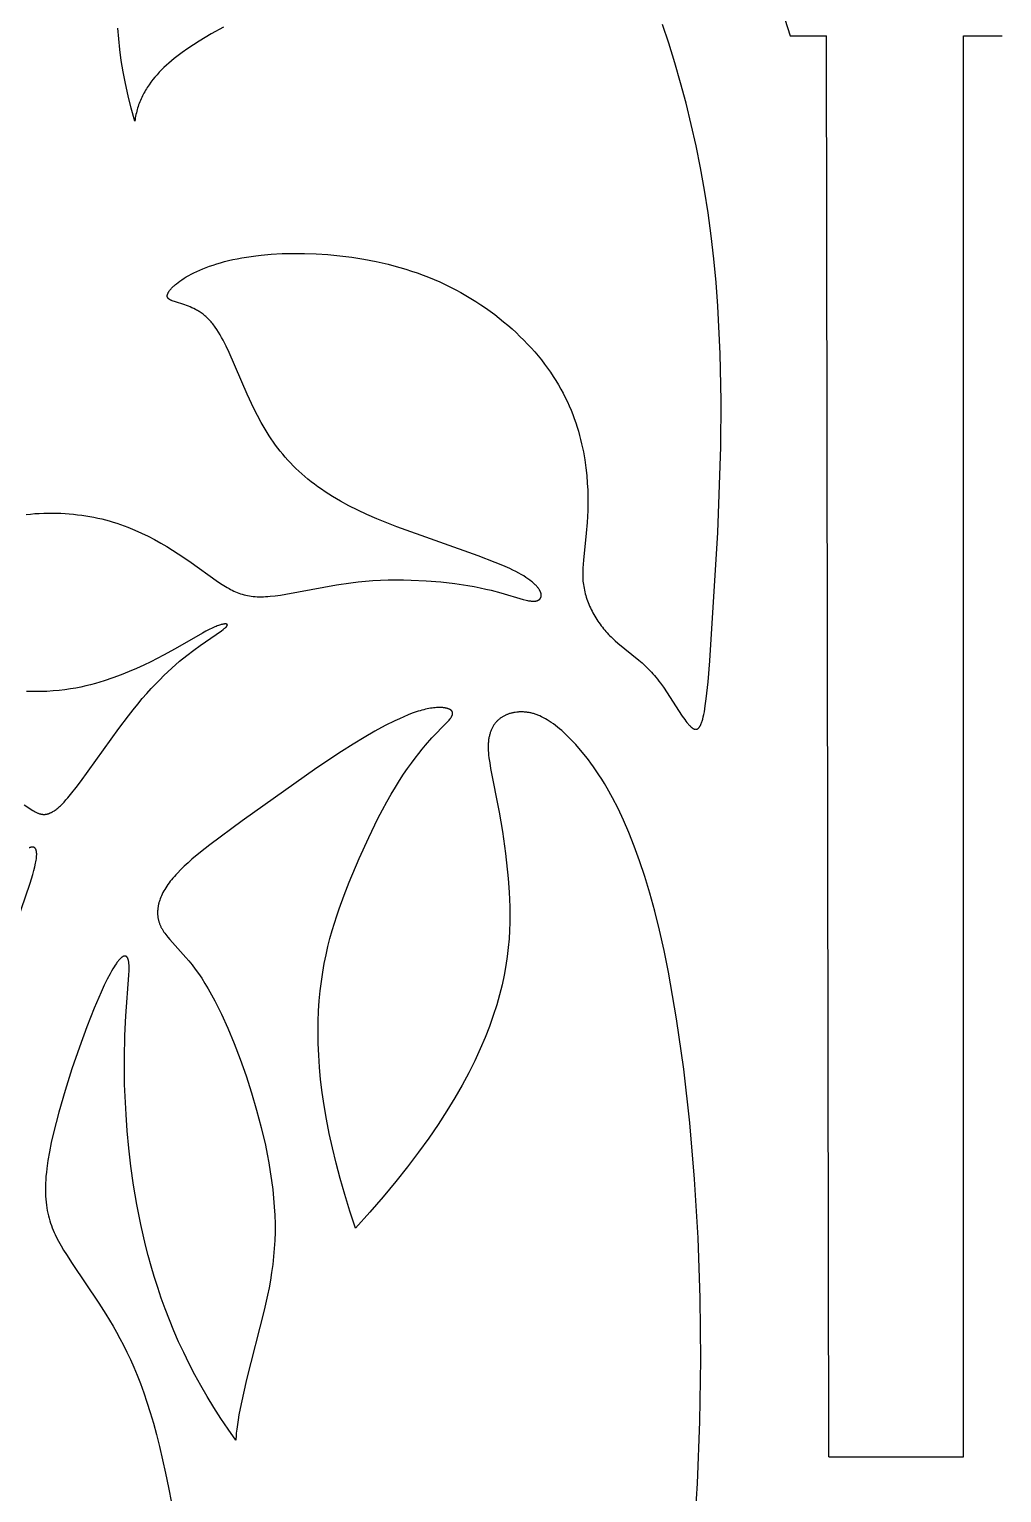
# Model space of a CAD drawing. Extents: x 187 to 350, y 154 to 228.
# Drawn here: x 292.26 to 312.34, y 182.49 to 212.73 of the extents above; entities that cross this region are included whole.
import ezdxf

# ---------------------------------------------------------------- set-up
doc = ezdxf.new("R2010")
doc.units = 0
doc.layers.get('0').update_dxf_attribs({"linetype": 'CONTINUOUS'})

msp = doc.modelspace()

# ---------------------------------------------------------------- linework, layer by layer
at = {"linetype": 'CONTINUOUS'}
for p, q in [((308.774, 183.228), (308.726, 212.596)), ((311.554, 183.228), (311.554, 212.596)), ((308.774, 183.228), (311.554, 183.228))]:
    msp.add_line(p, q, dxfattribs=at)
at = {"color": 7, "linetype": 'CONTINUOUS'}
for points in [[(307.809, 213.112), (307.974, 212.596)], [(292.192, 202.705), (292.283, 202.714), (292.374, 202.722), (292.465, 202.727), (292.555, 202.731), (292.644, 202.733), (292.734, 202.734), (292.822, 202.732), (292.91, 202.729), (292.998, 202.725), (293.084, 202.719), (293.171, 202.711), (293.256, 202.701), (293.341, 202.69), (293.425, 202.678), (293.508, 202.664), (293.59, 202.648), (293.672, 202.631), (293.753, 202.613), (293.833, 202.593), (293.911, 202.571), (293.989, 202.548), (294.066, 202.524), (294.142, 202.499), (294.217, 202.472), (294.291, 202.444), (294.436, 202.384), (294.577, 202.321), (294.714, 202.255), (294.846, 202.186), (294.975, 202.114), (295.099, 202.042), (295.219, 201.968), (295.334, 201.894), (295.551, 201.748), (296.169, 201.309), (296.242, 201.26), (296.313, 201.216), (296.348, 201.196), (296.383, 201.176), (296.417, 201.157), (296.451, 201.14), (296.485, 201.123), (296.52, 201.108), (296.554, 201.094), (296.588, 201.08), (296.623, 201.068), (296.658, 201.057), (296.694, 201.046), (296.73, 201.037), (296.767, 201.029), (296.805, 201.022), (296.843, 201.017), (296.882, 201.012), (296.922, 201.008), (296.963, 201.006), (297.005, 201.004), (297.049, 201.004), (297.093, 201.005), (297.139, 201.007), (297.186, 201.01), (297.235, 201.014), (297.337, 201.025), (297.444, 201.04), (297.555, 201.058), (298.602, 201.251), (298.897, 201.294), (299.048, 201.312), (299.202, 201.327), (299.357, 201.339), (299.514, 201.348), (299.672, 201.353), (299.83, 201.355), (299.989, 201.354), (300.146, 201.35), (300.457, 201.334), (300.759, 201.31), (301.048, 201.276), (301.319, 201.236), (301.447, 201.213), (301.569, 201.189), (301.685, 201.164), (301.795, 201.138), (301.996, 201.085), (302.46, 200.949), (302.519, 200.935), (302.546, 200.929), (302.572, 200.923), (302.598, 200.919), (302.609, 200.917), (302.621, 200.916), (302.633, 200.915), (302.644, 200.914), (302.655, 200.913), (302.665, 200.913), (302.675, 200.913), (302.685, 200.913), (302.695, 200.913), (302.7, 200.914), (302.705, 200.914), (302.709, 200.915), (302.714, 200.915), (302.718, 200.916), (302.723, 200.917), (302.727, 200.917), (302.731, 200.918), (302.735, 200.919), (302.739, 200.921), (302.743, 200.922), (302.747, 200.923), (302.751, 200.924), (302.755, 200.926), (302.759, 200.927), (302.763, 200.929), (302.766, 200.931), (302.77, 200.932), (302.773, 200.934), (302.776, 200.936), (302.78, 200.938), (302.783, 200.94), (302.786, 200.942), (302.789, 200.945), (302.792, 200.947), (302.795, 200.949), (302.798, 200.952), (302.8, 200.954), (302.803, 200.957), (302.805, 200.96), (302.808, 200.962), (302.81, 200.965), (302.812, 200.968), (302.814, 200.971), (302.815, 200.973), (302.816, 200.974), (302.817, 200.976), (302.818, 200.977), (302.819, 200.979), (302.82, 200.981), (302.82, 200.982), (302.821, 200.984), (302.822, 200.986), (302.823, 200.987), (302.823, 200.989), (302.824, 200.991), (302.825, 200.992), (302.825, 200.994), (302.827, 200.998), (302.828, 201.001), (302.829, 201.005), (302.829, 201.009), (302.83, 201.013), (302.831, 201.017), (302.831, 201.021), (302.832, 201.025), (302.832, 201.029), (302.832, 201.033), (302.832, 201.037), (302.832, 201.042), (302.831, 201.046), (302.831, 201.05), (302.83, 201.055), (302.83, 201.059), (302.829, 201.064), (302.828, 201.069), (302.827, 201.073), (302.825, 201.078), (302.824, 201.083), (302.822, 201.088), (302.821, 201.093), (302.819, 201.098), (302.817, 201.103), (302.815, 201.108), (302.812, 201.113), (302.81, 201.119), (302.807, 201.124), (302.804, 201.129), (302.801, 201.135), (302.798, 201.14), (302.795, 201.146), (302.788, 201.157), (302.78, 201.168), (302.772, 201.18), (302.763, 201.192), (302.753, 201.204), (302.743, 201.216), (302.732, 201.228), (302.72, 201.241), (302.707, 201.254), (302.694, 201.267), (302.679, 201.28), (302.664, 201.293), (302.649, 201.306), (302.632, 201.32), (302.596, 201.348), (302.557, 201.376), (302.515, 201.404), (302.469, 201.434), (302.419, 201.463), (302.366, 201.494), (302.308, 201.524), (302.247, 201.555), (302.182, 201.586), (302.039, 201.65), (301.882, 201.715), (301.529, 201.849), (299.852, 202.449), (299.433, 202.618), (299.233, 202.705), (299.041, 202.794), (298.858, 202.886), (298.685, 202.98), (298.602, 203.028), (298.521, 203.077), (298.442, 203.126), (298.366, 203.176), (298.292, 203.226), (298.219, 203.277), (298.149, 203.329), (298.08, 203.382), (298.014, 203.435), (297.949, 203.489), (297.886, 203.544), (297.825, 203.6), (297.766, 203.656), (297.708, 203.713), (297.652, 203.771), (297.597, 203.83), (297.544, 203.89), (297.493, 203.951), (297.443, 204.012), (297.394, 204.074), (297.346, 204.137), (297.3, 204.202), (297.255, 204.267), (297.212, 204.333), (297.169, 204.4), (297.127, 204.468), (297.047, 204.607), (296.971, 204.749), (296.898, 204.895), (296.761, 205.192), (296.386, 206.055), (296.324, 206.184), (296.261, 206.306), (296.229, 206.365), (296.197, 206.421), (296.165, 206.475), (296.132, 206.526), (296.098, 206.576), (296.081, 206.599), (296.064, 206.622), (296.047, 206.645), (296.029, 206.666), (296.012, 206.687), (295.994, 206.707), (295.976, 206.727), (295.958, 206.745), (295.939, 206.763), (295.921, 206.781), (295.902, 206.798), (295.883, 206.814), (295.865, 206.829), (295.846, 206.844), (295.827, 206.858), (295.808, 206.871), (295.788, 206.884), (295.769, 206.897), (295.75, 206.909), (295.731, 206.92), (295.712, 206.931), (295.693, 206.942), (295.655, 206.961), (295.617, 206.979), (295.58, 206.996), (295.544, 207.011), (295.508, 207.024), (295.472, 207.037), (295.258, 207.104), (295.233, 207.112), (295.21, 207.12), (295.2, 207.125), (295.19, 207.129), (295.18, 207.134), (295.171, 207.138), (295.166, 207.141), (295.162, 207.143), (295.158, 207.145), (295.154, 207.148), (295.151, 207.15), (295.147, 207.153), (295.143, 207.155), (295.14, 207.158), (295.137, 207.161), (295.135, 207.162), (295.134, 207.163), (295.132, 207.165), (295.131, 207.166), (295.13, 207.168), (295.128, 207.169), (295.127, 207.171), (295.126, 207.172), (295.125, 207.173), (295.123, 207.175), (295.122, 207.176), (295.121, 207.178), (295.12, 207.18), (295.119, 207.181), (295.118, 207.183), (295.117, 207.184), (295.116, 207.186), (295.115, 207.187), (295.115, 207.189), (295.114, 207.191), (295.113, 207.192), (295.112, 207.194), (295.112, 207.196), (295.111, 207.198), (295.111, 207.199), (295.11, 207.201), (295.11, 207.203), (295.109, 207.205), (295.109, 207.207), (295.109, 207.208), (295.108, 207.21), (295.108, 207.212), (295.108, 207.214), (295.108, 207.216), (295.108, 207.218), (295.108, 207.22), (295.108, 207.222), (295.108, 207.224), (295.108, 207.226), (295.108, 207.228), (295.108, 207.23), (295.108, 207.232), (295.109, 207.235), (295.109, 207.237), (295.109, 207.239), (295.11, 207.241), (295.11, 207.243), (295.111, 207.246), (295.112, 207.25), (295.114, 207.255), (295.115, 207.26), (295.117, 207.264), (295.119, 207.269), (295.121, 207.274), (295.123, 207.279), (295.126, 207.285), (295.129, 207.29), (295.131, 207.295), (295.135, 207.3), (295.138, 207.306), (295.141, 207.311), (295.145, 207.317), (295.149, 207.323), (295.157, 207.334), (295.166, 207.346), (295.176, 207.358), (295.186, 207.37), (295.197, 207.382), (295.209, 207.395), (295.222, 207.408), (295.235, 207.421), (295.25, 207.434), (295.264, 207.447), (295.28, 207.46), (295.297, 207.474), (295.332, 207.501), (295.37, 207.529), (295.411, 207.557), (295.454, 207.586), (295.501, 207.614), (295.551, 207.643), (295.604, 207.671), (295.659, 207.699), (295.718, 207.727), (295.779, 207.755), (295.844, 207.782), (295.911, 207.809), (295.981, 207.835), (296.054, 207.86), (296.13, 207.884), (296.208, 207.908), (296.29, 207.931), (296.374, 207.952), (296.462, 207.973), (296.552, 207.992), (296.645, 208.009), (296.741, 208.026), (296.839, 208.04), (296.94, 208.054), (297.044, 208.065), (297.257, 208.084), (297.479, 208.096), (297.708, 208.102), (297.943, 208.1), (298.183, 208.092), (298.427, 208.076), (298.673, 208.052), (298.922, 208.02), (299.171, 207.981), (299.42, 207.933), (299.543, 207.906), (299.667, 207.876), (299.79, 207.845), (299.912, 207.811), (300.033, 207.775), (300.153, 207.737), (300.272, 207.696), (300.39, 207.654), (300.506, 207.608), (300.621, 207.561), (300.734, 207.511), (300.846, 207.459), (300.956, 207.405), (301.065, 207.349), (301.172, 207.291), (301.277, 207.231), (301.381, 207.169), (301.483, 207.106), (301.582, 207.041), (301.681, 206.974), (301.777, 206.905), (301.871, 206.835), (301.963, 206.763), (302.053, 206.69), (302.142, 206.616), (302.228, 206.541), (302.312, 206.464), (302.393, 206.386), (302.473, 206.307), (302.55, 206.227), (302.625, 206.146), (302.697, 206.064), (302.768, 205.982), (302.835, 205.898), (302.901, 205.814), (302.963, 205.729), (303.024, 205.644), (303.081, 205.558), (303.136, 205.472), (303.189, 205.385), (303.238, 205.298), (303.285, 205.211), (303.329, 205.124), (303.371, 205.036), (303.411, 204.948), (303.448, 204.861), (303.483, 204.773), (303.515, 204.686), (303.545, 204.599), (303.574, 204.512), (303.6, 204.425), (303.624, 204.339), (303.646, 204.253), (303.666, 204.167), (303.685, 204.083), (303.702, 203.998), (303.731, 203.832), (303.754, 203.669), (303.771, 203.51), (303.783, 203.355), (303.791, 203.205), (303.795, 203.06), (303.795, 202.921), (303.793, 202.788), (303.788, 202.661), (303.781, 202.541), (303.763, 202.319), (303.702, 201.76), (303.695, 201.678), (303.69, 201.598), (303.688, 201.52), (303.688, 201.482), (303.688, 201.444), (303.689, 201.406), (303.691, 201.368), (303.694, 201.33), (303.698, 201.293), (303.703, 201.255), (303.709, 201.218), (303.716, 201.18), (303.723, 201.143), (303.732, 201.105), (303.741, 201.068), (303.752, 201.031), (303.763, 200.994), (303.775, 200.957), (303.788, 200.92), (303.802, 200.884), (303.816, 200.848), (303.832, 200.812), (303.848, 200.776), (303.865, 200.741), (303.882, 200.705), (303.9, 200.671), (303.919, 200.636), (303.939, 200.602), (303.959, 200.568), (303.98, 200.535), (304.002, 200.502), (304.024, 200.469), (304.047, 200.437), (304.07, 200.406), (304.094, 200.375), (304.118, 200.344), (304.143, 200.314), (304.169, 200.285), (304.194, 200.256), (304.221, 200.227), (304.248, 200.2), (304.275, 200.173), (304.303, 200.146), (304.359, 200.094), (304.417, 200.044), (304.851, 199.693), (304.915, 199.637), (304.979, 199.578), (305.043, 199.515), (305.106, 199.448), (305.138, 199.413), (305.17, 199.377), (305.201, 199.34), (305.232, 199.301), (305.263, 199.261), (305.294, 199.219), (305.355, 199.134), (305.746, 198.533), (305.795, 198.464), (305.819, 198.432), (305.842, 198.403), (305.865, 198.375), (305.876, 198.363), (305.887, 198.351), (305.898, 198.34), (305.908, 198.329), (305.919, 198.319), (305.929, 198.31), (305.934, 198.306), (305.94, 198.302), (305.945, 198.298), (305.95, 198.294), (305.955, 198.29), (305.96, 198.287), (305.965, 198.284), (305.969, 198.281), (305.974, 198.279), (305.979, 198.276), (305.984, 198.274), (305.986, 198.273), (305.988, 198.272), (305.991, 198.271), (305.993, 198.27), (305.996, 198.27), (305.998, 198.269), (306, 198.268), (306.002, 198.267), (306.005, 198.267), (306.007, 198.266), (306.009, 198.266), (306.011, 198.266), (306.014, 198.265), (306.016, 198.265), (306.018, 198.265), (306.02, 198.265), (306.023, 198.264), (306.025, 198.264), (306.027, 198.264), (306.029, 198.265), (306.031, 198.265), (306.033, 198.265), (306.035, 198.265), (306.038, 198.266), (306.04, 198.266), (306.042, 198.266), (306.044, 198.267), (306.046, 198.268), (306.048, 198.268), (306.05, 198.269), (306.052, 198.27), (306.054, 198.271), (306.056, 198.272), (306.058, 198.273), (306.06, 198.274), (306.062, 198.275), (306.064, 198.276), (306.066, 198.277), (306.068, 198.278), (306.07, 198.28), (306.072, 198.281), (306.074, 198.283), (306.076, 198.284), (306.078, 198.286), (306.08, 198.288), (306.081, 198.289), (306.083, 198.291), (306.085, 198.293), (306.087, 198.295), (306.089, 198.297), (306.091, 198.299), (306.093, 198.301), (306.096, 198.306), (306.1, 198.311), (306.103, 198.316), (306.107, 198.321), (306.11, 198.327), (306.114, 198.333), (306.117, 198.339), (306.121, 198.345), (306.124, 198.352), (306.127, 198.359), (306.131, 198.366), (306.137, 198.382), (306.143, 198.398), (306.15, 198.416), (306.156, 198.435), (306.162, 198.455), (306.167, 198.476), (306.179, 198.522), (306.19, 198.572), (306.201, 198.627), (306.221, 198.752), (306.24, 198.897), (306.277, 199.247), (306.313, 199.683), (306.477, 202.33), (306.539, 204.103), (306.546, 205.054), (306.529, 206.028), (306.482, 207.01), (306.446, 207.499), (306.4, 207.986), (306.345, 208.466), (306.279, 208.941), (306.204, 209.41), (306.121, 209.871), (306.029, 210.324), (305.93, 210.768), (305.823, 211.203), (305.71, 211.628), (305.59, 212.042), (305.465, 212.445), (305.335, 212.835)], [(296.266, 212.776), (296.014, 212.637), (295.891, 212.565), (295.769, 212.491), (295.648, 212.415), (295.53, 212.336), (295.414, 212.254), (295.302, 212.169), (295.247, 212.126), (295.193, 212.081), (295.14, 212.036), (295.089, 211.99), (295.039, 211.942), (294.99, 211.894), (294.943, 211.845), (294.897, 211.795), (294.853, 211.744), (294.81, 211.692), (294.77, 211.638), (294.731, 211.584), (294.694, 211.528), (294.676, 211.5), (294.659, 211.472), (294.642, 211.443), (294.626, 211.414), (294.61, 211.384), (294.595, 211.355), (294.581, 211.325), (294.567, 211.294), (294.554, 211.264), (294.541, 211.233), (294.529, 211.202), (294.517, 211.17), (294.506, 211.138), (294.496, 211.106), (294.486, 211.073), (294.477, 211.04), (294.469, 211.007), (294.461, 210.974), (294.454, 210.94), (294.448, 210.905), (294.442, 210.871), (294.437, 210.836), (294.364, 211.101), (294.3, 211.359), (294.244, 211.61), (294.197, 211.853), (294.158, 212.088), (294.127, 212.317), (294.104, 212.539), (294.088, 212.754)], [(307.974, 212.596), (308.726, 212.596)], [(311.554, 212.596), (312.354, 212.596)], [(292.149, 196.702), (292.333, 196.584), (292.357, 196.57), (292.382, 196.556), (292.394, 196.55), (292.407, 196.544), (292.419, 196.539), (292.432, 196.533), (292.444, 196.529), (292.456, 196.524), (292.469, 196.52), (292.475, 196.518), (292.482, 196.517), (292.488, 196.515), (292.494, 196.514), (292.5, 196.512), (292.507, 196.511), (292.513, 196.51), (292.52, 196.509), (292.526, 196.508), (292.533, 196.508), (292.539, 196.507), (292.546, 196.507), (292.552, 196.506), (292.559, 196.506), (292.565, 196.506), (292.572, 196.506), (292.579, 196.507), (292.585, 196.507), (292.592, 196.508), (292.599, 196.509), (292.606, 196.51), (292.613, 196.511), (292.62, 196.512), (292.627, 196.514), (292.634, 196.515), (292.641, 196.517), (292.648, 196.519), (292.655, 196.521), (292.662, 196.524), (292.67, 196.526), (292.677, 196.529), (292.684, 196.532), (292.692, 196.535), (292.699, 196.538), (292.707, 196.542), (292.714, 196.546), (292.722, 196.55), (292.73, 196.554), (292.745, 196.563), (292.761, 196.572), (292.778, 196.583), (292.794, 196.595), (292.811, 196.607), (292.828, 196.62), (292.845, 196.635), (292.863, 196.65), (292.881, 196.666), (292.9, 196.683), (292.937, 196.72), (292.976, 196.76), (293.015, 196.804), (293.056, 196.85), (293.14, 196.951), (293.228, 197.062), (293.319, 197.181), (294.105, 198.28), (294.304, 198.545), (294.401, 198.669), (294.497, 198.787), (294.592, 198.899), (294.684, 199.005), (294.775, 199.105), (294.865, 199.2), (294.953, 199.29), (295.038, 199.375), (295.204, 199.531), (295.363, 199.67), (295.512, 199.793), (295.654, 199.902), (295.785, 199.999), (296.228, 200.303), (296.259, 200.326), (296.286, 200.346), (296.297, 200.355), (296.308, 200.364), (296.313, 200.369), (296.317, 200.373), (296.322, 200.377), (296.325, 200.381), (296.329, 200.385), (296.332, 200.389), (296.334, 200.391), (296.335, 200.392), (296.337, 200.394), (296.338, 200.396), (296.339, 200.398), (296.341, 200.4), (296.342, 200.401), (296.343, 200.403), (296.344, 200.405), (296.345, 200.406), (296.345, 200.408), (296.346, 200.409), (296.346, 200.41), (296.347, 200.411), (296.347, 200.412), (296.347, 200.412), (296.347, 200.413), (296.348, 200.414), (296.348, 200.415), (296.348, 200.415), (296.348, 200.416), (296.348, 200.417), (296.349, 200.417), (296.349, 200.418), (296.349, 200.419), (296.349, 200.419), (296.349, 200.42), (296.349, 200.421), (296.349, 200.421), (296.349, 200.422), (296.349, 200.423), (296.349, 200.423), (296.349, 200.424), (296.349, 200.424), (296.349, 200.425), (296.348, 200.426), (296.348, 200.426), (296.348, 200.427), (296.348, 200.427), (296.348, 200.428), (296.347, 200.428), (296.347, 200.429), (296.347, 200.429), (296.347, 200.43), (296.346, 200.43), (296.346, 200.431), (296.346, 200.431), (296.345, 200.432), (296.345, 200.432), (296.344, 200.433), (296.344, 200.433), (296.344, 200.434), (296.343, 200.434), (296.343, 200.435), (296.342, 200.435), (296.342, 200.435), (296.341, 200.436), (296.34, 200.436), (296.34, 200.437), (296.339, 200.437), (296.339, 200.437), (296.338, 200.438), (296.337, 200.438), (296.337, 200.438), (296.336, 200.439), (296.335, 200.439), (296.334, 200.439), (296.334, 200.439), (296.333, 200.44), (296.332, 200.44), (296.331, 200.44), (296.33, 200.44), (296.329, 200.441), (296.327, 200.441), (296.325, 200.442), (296.323, 200.442), (296.321, 200.442), (296.319, 200.442), (296.316, 200.443), (296.314, 200.443), (296.311, 200.443), (296.309, 200.443), (296.306, 200.443), (296.304, 200.443), (296.298, 200.443), (296.292, 200.442), (296.286, 200.441), (296.279, 200.441), (296.272, 200.44), (296.265, 200.438), (296.258, 200.437), (296.241, 200.433), (296.224, 200.429), (296.205, 200.423), (296.185, 200.417), (296.163, 200.409), (296.14, 200.401), (296.116, 200.392), (296.09, 200.381), (296.034, 200.357), (295.973, 200.327), (295.906, 200.294), (295.833, 200.254), (295.269, 199.927), (295.031, 199.795), (294.902, 199.728), (294.767, 199.659), (294.624, 199.591), (294.475, 199.524), (294.319, 199.457), (294.156, 199.392), (293.985, 199.329), (293.807, 199.269), (293.622, 199.213), (293.525, 199.186), (293.426, 199.161), (293.323, 199.138), (293.217, 199.117), (293.107, 199.098), (292.993, 199.081), (292.874, 199.067), (292.751, 199.057), (292.622, 199.049), (292.487, 199.044), (292.347, 199.044), (292.2, 199.047)], [(305.894, 180.144), (306.058, 182.679), (306.107, 183.959), (306.127, 185.238), (306.115, 186.506), (306.071, 187.753), (305.998, 188.966), (305.898, 190.133), (305.774, 191.243), (305.627, 192.284), (305.46, 193.245), (305.37, 193.691), (305.276, 194.112), (305.177, 194.508), (305.076, 194.879), (304.971, 195.225), (304.863, 195.548), (304.754, 195.849), (304.643, 196.129), (304.531, 196.388), (304.418, 196.627), (304.305, 196.848), (304.192, 197.051), (304.136, 197.146), (304.08, 197.237), (304.024, 197.324), (303.969, 197.408), (303.914, 197.487), (303.859, 197.563), (303.805, 197.636), (303.751, 197.705), (303.646, 197.834), (303.544, 197.951), (303.445, 198.057), (303.397, 198.105), (303.35, 198.152), (303.303, 198.195), (303.257, 198.237), (303.212, 198.275), (303.168, 198.312), (303.124, 198.346), (303.082, 198.377), (303.04, 198.407), (302.998, 198.434), (302.957, 198.46), (302.917, 198.483), (302.878, 198.504), (302.839, 198.523), (302.801, 198.541), (302.782, 198.549), (302.764, 198.556), (302.745, 198.563), (302.727, 198.57), (302.708, 198.576), (302.69, 198.582), (302.672, 198.588), (302.655, 198.593), (302.637, 198.597), (302.619, 198.602), (302.602, 198.605), (302.585, 198.609), (302.568, 198.612), (302.551, 198.615), (302.534, 198.617), (302.517, 198.619), (302.501, 198.621), (302.484, 198.622), (302.468, 198.623), (302.452, 198.624), (302.436, 198.624), (302.42, 198.624), (302.404, 198.624), (302.388, 198.623), (302.372, 198.623), (302.357, 198.622), (302.341, 198.62), (302.326, 198.618), (302.296, 198.614), (302.266, 198.609), (302.251, 198.606), (302.237, 198.603), (302.222, 198.6), (302.208, 198.596), (302.193, 198.592), (302.179, 198.588), (302.165, 198.583), (302.151, 198.579), (302.138, 198.574), (302.124, 198.568), (302.111, 198.563), (302.097, 198.557), (302.084, 198.551), (302.072, 198.545), (302.059, 198.538), (302.046, 198.531), (302.034, 198.524), (302.022, 198.516), (302.01, 198.509), (301.998, 198.5), (301.986, 198.492), (301.975, 198.483), (301.964, 198.474), (301.953, 198.465), (301.942, 198.456), (301.931, 198.446), (301.921, 198.436), (301.911, 198.425), (301.901, 198.414), (301.892, 198.403), (301.882, 198.392), (301.873, 198.38), (301.864, 198.368), (301.855, 198.355), (301.847, 198.343), (301.839, 198.33), (301.831, 198.316), (301.824, 198.303), (301.816, 198.289), (301.809, 198.274), (301.803, 198.26), (301.796, 198.244), (301.79, 198.229), (301.784, 198.213), (301.779, 198.197), (301.774, 198.181), (301.769, 198.164), (301.764, 198.147), (301.76, 198.13), (301.756, 198.112), (301.752, 198.094), (301.749, 198.075), (301.746, 198.056), (301.744, 198.037), (301.741, 198.017), (301.74, 197.997), (301.738, 197.977), (301.737, 197.956), (301.736, 197.935), (301.736, 197.914), (301.736, 197.87), (301.738, 197.824), (301.741, 197.777), (301.745, 197.728), (301.751, 197.677), (301.767, 197.57), (301.787, 197.455), (301.963, 196.552), (302.03, 196.154), (302.092, 195.699), (302.146, 195.181), (302.168, 194.897), (302.176, 194.748), (302.181, 194.594), (302.184, 194.436), (302.183, 194.273), (302.177, 194.105), (302.167, 193.932), (302.151, 193.753), (302.129, 193.57), (302.101, 193.38), (302.066, 193.186), (302.023, 192.985), (301.972, 192.779), (301.912, 192.567), (301.842, 192.349), (301.763, 192.125), (301.673, 191.895), (301.572, 191.658), (301.46, 191.415), (301.335, 191.166), (301.198, 190.909), (301.047, 190.646), (300.882, 190.376), (300.703, 190.099), (300.509, 189.815), (300.299, 189.524), (300.073, 189.225), (299.83, 188.919), (299.57, 188.605), (299.292, 188.283), (298.996, 187.954), (298.879, 188.306), (298.773, 188.648), (298.678, 188.979), (298.593, 189.3), (298.518, 189.611), (298.452, 189.913), (298.395, 190.205), (298.347, 190.487), (298.307, 190.761), (298.276, 191.026), (298.252, 191.282), (298.235, 191.53), (298.225, 191.77), (298.222, 192.002), (298.225, 192.226), (298.233, 192.443), (298.248, 192.653), (298.267, 192.856), (298.291, 193.053), (298.319, 193.242), (298.351, 193.426), (298.387, 193.604), (298.426, 193.776), (298.468, 193.942), (298.513, 194.103), (298.56, 194.259), (298.608, 194.41), (298.658, 194.557), (298.761, 194.838), (298.866, 195.103), (299.07, 195.592), (299.269, 196.029), (299.46, 196.419), (299.553, 196.597), (299.644, 196.765), (299.734, 196.922), (299.821, 197.069), (299.906, 197.206), (299.99, 197.335), (300.071, 197.455), (300.15, 197.566), (300.227, 197.67), (300.302, 197.767), (300.374, 197.856), (300.444, 197.939), (300.575, 198.086), (300.878, 198.401), (300.913, 198.439), (300.928, 198.456), (300.943, 198.473), (300.955, 198.489), (300.961, 198.497), (300.966, 198.505), (300.971, 198.512), (300.976, 198.52), (300.98, 198.527), (300.984, 198.534), (300.986, 198.537), (300.988, 198.541), (300.99, 198.544), (300.991, 198.547), (300.993, 198.551), (300.994, 198.554), (300.995, 198.557), (300.996, 198.561), (300.997, 198.564), (300.998, 198.567), (300.999, 198.57), (301, 198.573), (301, 198.576), (301.001, 198.579), (301.001, 198.582), (301.002, 198.585), (301.002, 198.588), (301.002, 198.591), (301.002, 198.593), (301.002, 198.594), (301.002, 198.595), (301.002, 198.597), (301.002, 198.598), (301.002, 198.6), (301.002, 198.601), (301.002, 198.603), (301.001, 198.604), (301.001, 198.605), (301.001, 198.607), (301.001, 198.608), (301, 198.61), (301, 198.611), (301, 198.612), (300.999, 198.614), (300.999, 198.615), (300.999, 198.616), (300.998, 198.618), (300.998, 198.619), (300.997, 198.62), (300.997, 198.622), (300.996, 198.623), (300.996, 198.624), (300.995, 198.626), (300.995, 198.627), (300.994, 198.628), (300.993, 198.629), (300.992, 198.632), (300.99, 198.634), (300.989, 198.637), (300.987, 198.639), (300.985, 198.642), (300.984, 198.644), (300.982, 198.646), (300.98, 198.649), (300.977, 198.651), (300.975, 198.653), (300.973, 198.655), (300.97, 198.658), (300.968, 198.66), (300.965, 198.662), (300.963, 198.664), (300.96, 198.666), (300.957, 198.668), (300.954, 198.67), (300.951, 198.672), (300.948, 198.674), (300.945, 198.675), (300.941, 198.677), (300.938, 198.679), (300.934, 198.681), (300.931, 198.682), (300.927, 198.684), (300.919, 198.687), (300.911, 198.69), (300.903, 198.693), (300.895, 198.696), (300.886, 198.698), (300.876, 198.701), (300.867, 198.703), (300.857, 198.705), (300.846, 198.707), (300.836, 198.709), (300.825, 198.71), (300.814, 198.711), (300.802, 198.713), (300.79, 198.714), (300.778, 198.714), (300.753, 198.715), (300.727, 198.715), (300.699, 198.715), (300.671, 198.713), (300.641, 198.711), (300.61, 198.708), (300.578, 198.704), (300.546, 198.699), (300.512, 198.693), (300.477, 198.686), (300.441, 198.678), (300.405, 198.669), (300.367, 198.66), (300.329, 198.649), (300.29, 198.637), (300.25, 198.624), (300.168, 198.595), (300.082, 198.562), (299.993, 198.525), (299.902, 198.484), (299.807, 198.44), (299.608, 198.34), (299.398, 198.225), (299.178, 198.098), (298.947, 197.957), (298.705, 197.805), (298.198, 197.469), (296.653, 196.374), (295.988, 195.88), (295.795, 195.727), (295.618, 195.578), (295.536, 195.506), (295.458, 195.435), (295.385, 195.364), (295.317, 195.294), (295.285, 195.26), (295.254, 195.225), (295.225, 195.191), (295.197, 195.157), (295.17, 195.123), (295.144, 195.09), (295.12, 195.056), (295.097, 195.023), (295.076, 194.99), (295.056, 194.957), (295.037, 194.924), (295.019, 194.891), (295.003, 194.859), (294.988, 194.826), (294.974, 194.794), (294.962, 194.763), (294.951, 194.731), (294.946, 194.715), (294.941, 194.7), (294.936, 194.684), (294.932, 194.668), (294.929, 194.653), (294.925, 194.638), (294.922, 194.622), (294.919, 194.607), (294.917, 194.592), (294.914, 194.576), (294.913, 194.561), (294.911, 194.546), (294.91, 194.531), (294.909, 194.516), (294.908, 194.501), (294.908, 194.487), (294.908, 194.472), (294.908, 194.457), (294.909, 194.442), (294.909, 194.428), (294.911, 194.413), (294.912, 194.399), (294.914, 194.385), (294.916, 194.37), (294.919, 194.356), (294.921, 194.342), (294.924, 194.328), (294.928, 194.314), (294.931, 194.3), (294.935, 194.286), (294.94, 194.272), (294.944, 194.259), (294.949, 194.245), (294.954, 194.232), (294.96, 194.218), (294.966, 194.205), (294.972, 194.191), (294.978, 194.178), (294.985, 194.165), (294.992, 194.152), (294.999, 194.139), (295.006, 194.126), (295.022, 194.1), (295.039, 194.074), (295.057, 194.048), (295.077, 194.023), (295.097, 193.997), (295.118, 193.971), (295.162, 193.918), (295.493, 193.551), (295.556, 193.476), (295.62, 193.396), (295.686, 193.31), (295.752, 193.218), (295.819, 193.119), (295.887, 193.012), (295.955, 192.898), (296.023, 192.777), (296.091, 192.65), (296.159, 192.517), (296.226, 192.378), (296.359, 192.085), (296.489, 191.772), (296.615, 191.445), (296.735, 191.104), (296.848, 190.754), (296.953, 190.396), (297.049, 190.033), (297.134, 189.668), (297.171, 189.485), (297.205, 189.302), (297.236, 189.119), (297.263, 188.937), (297.285, 188.756), (297.304, 188.576), (297.318, 188.397), (297.328, 188.22), (297.333, 188.044), (297.333, 187.871), (297.328, 187.701), (297.317, 187.532), (297.303, 187.366), (297.285, 187.203), (297.262, 187.041), (297.237, 186.881), (297.209, 186.724), (297.178, 186.568), (297.11, 186.262), (296.746, 184.827), (296.632, 184.321), (296.588, 184.096), (296.57, 183.992), (296.555, 183.894), (296.543, 183.802), (296.534, 183.718), (296.531, 183.679), (296.528, 183.642), (296.527, 183.607), (296.527, 183.573), (296.366, 183.797), (296.213, 184.021), (296.068, 184.247), (295.93, 184.473), (295.799, 184.699), (295.675, 184.926), (295.558, 185.153), (295.447, 185.381), (295.343, 185.607), (295.244, 185.834), (295.152, 186.06), (295.066, 186.284), (294.985, 186.508), (294.91, 186.731), (294.84, 186.952), (294.774, 187.172), (294.714, 187.389), (294.658, 187.605), (294.56, 188.03), (294.478, 188.444), (294.41, 188.846), (294.356, 189.235), (294.313, 189.608), (294.28, 189.965), (294.256, 190.303), (294.227, 190.922), (294.221, 191.465), (294.23, 191.936), (294.25, 192.34), (294.316, 193.186), (294.32, 193.278), (294.32, 193.32), (294.32, 193.359), (294.319, 193.377), (294.318, 193.394), (294.317, 193.411), (294.316, 193.427), (294.314, 193.442), (294.312, 193.456), (294.31, 193.47), (294.307, 193.483), (294.306, 193.489), (294.304, 193.495), (294.302, 193.501), (294.301, 193.506), (294.299, 193.511), (294.297, 193.517), (294.296, 193.522), (294.294, 193.526), (294.292, 193.531), (294.29, 193.535), (294.287, 193.539), (294.286, 193.541), (294.285, 193.543), (294.284, 193.545), (294.283, 193.547), (294.282, 193.549), (294.281, 193.551), (294.28, 193.552), (294.278, 193.554), (294.277, 193.555), (294.276, 193.557), (294.275, 193.559), (294.273, 193.56), (294.272, 193.561), (294.271, 193.563), (294.269, 193.564), (294.268, 193.565), (294.267, 193.566), (294.265, 193.568), (294.264, 193.569), (294.263, 193.57), (294.261, 193.571), (294.26, 193.572), (294.258, 193.572), (294.257, 193.573), (294.255, 193.574), (294.254, 193.575), (294.252, 193.575), (294.251, 193.576), (294.249, 193.577), (294.248, 193.577), (294.246, 193.578), (294.244, 193.578), (294.243, 193.578), (294.241, 193.579), (294.239, 193.579), (294.238, 193.579), (294.236, 193.579), (294.234, 193.579), (294.233, 193.579), (294.231, 193.579), (294.229, 193.579), (294.227, 193.579), (294.226, 193.579), (294.224, 193.579), (294.222, 193.578), (294.22, 193.578), (294.218, 193.578), (294.216, 193.577), (294.215, 193.577), (294.213, 193.576), (294.211, 193.576), (294.209, 193.575), (294.207, 193.574), (294.205, 193.573), (294.203, 193.573), (294.201, 193.572), (294.199, 193.571), (294.197, 193.57), (294.195, 193.569), (294.193, 193.568), (294.188, 193.565), (294.184, 193.563), (294.18, 193.56), (294.175, 193.557), (294.171, 193.554), (294.167, 193.55), (294.162, 193.547), (294.157, 193.543), (294.153, 193.539), (294.148, 193.535), (294.143, 193.53), (294.133, 193.52), (294.123, 193.51), (294.113, 193.498), (294.102, 193.486), (294.091, 193.472), (294.08, 193.458), (294.069, 193.443), (294.057, 193.427), (294.033, 193.392), (294.008, 193.353), (293.982, 193.311), (293.955, 193.264), (293.927, 193.214), (293.868, 193.102), (293.806, 192.975), (293.74, 192.831), (293.597, 192.498), (293.446, 192.113), (293.292, 191.692), (293.14, 191.248), (292.997, 190.796), (292.867, 190.35), (292.758, 189.924), (292.712, 189.723), (292.673, 189.532), (292.643, 189.353), (292.619, 189.186), (292.61, 189.106), (292.603, 189.029), (292.598, 188.954), (292.594, 188.882), (292.592, 188.811), (292.591, 188.743), (292.592, 188.677), (292.595, 188.613), (292.599, 188.551), (292.605, 188.491), (292.612, 188.432), (292.62, 188.375), (292.63, 188.319), (292.641, 188.265), (292.653, 188.212), (292.667, 188.16), (292.682, 188.109), (292.698, 188.059), (292.715, 188.01), (292.733, 187.962), (292.752, 187.914), (292.773, 187.867), (292.794, 187.821), (292.816, 187.775), (292.863, 187.683), (292.914, 187.592), (292.967, 187.5), (293.024, 187.408), (293.144, 187.221), (293.694, 186.404), (293.84, 186.174), (293.987, 185.931), (294.059, 185.804), (294.131, 185.673), (294.203, 185.536), (294.274, 185.392), (294.345, 185.242), (294.415, 185.084), (294.484, 184.917), (294.553, 184.741), (294.621, 184.554), (294.689, 184.357), (294.755, 184.147), (294.821, 183.925), (294.885, 183.689), (294.949, 183.439), (295.074, 182.892), (295.135, 182.593), (295.193, 182.277)], [(291.15, 191.796), (292.274, 195.083), (292.329, 195.264), (292.352, 195.347), (292.372, 195.424), (292.388, 195.495), (292.394, 195.529), (292.4, 195.561), (292.404, 195.591), (292.408, 195.62), (292.409, 195.633), (292.41, 195.647), (292.41, 195.659), (292.411, 195.672), (292.411, 195.684), (292.411, 195.695), (292.41, 195.707), (292.409, 195.717), (292.408, 195.728), (292.408, 195.733), (292.407, 195.737), (292.406, 195.742), (292.405, 195.747), (292.404, 195.751), (292.403, 195.756), (292.402, 195.76), (292.401, 195.764), (292.4, 195.768), (292.399, 195.772), (292.397, 195.776), (292.396, 195.779), (292.394, 195.783), (292.393, 195.786), (292.391, 195.79), (292.389, 195.793), (292.388, 195.794), (292.387, 195.796), (292.386, 195.797), (292.385, 195.799), (292.384, 195.8), (292.383, 195.802), (292.382, 195.803), (292.381, 195.804), (292.38, 195.806), (292.379, 195.807), (292.378, 195.808), (292.377, 195.809), (292.376, 195.811), (292.375, 195.812), (292.374, 195.813), (292.372, 195.814), (292.371, 195.815), (292.37, 195.816), (292.369, 195.817), (292.367, 195.818), (292.366, 195.819), (292.365, 195.82), (292.363, 195.82), (292.362, 195.821), (292.361, 195.822), (292.359, 195.823), (292.358, 195.824), (292.357, 195.824), (292.355, 195.825), (292.354, 195.825), (292.352, 195.826), (292.351, 195.827), (292.349, 195.827), (292.348, 195.828), (292.346, 195.828), (292.345, 195.829), (292.343, 195.829), (292.341, 195.829), (292.34, 195.83), (292.338, 195.83), (292.336, 195.83), (292.335, 195.83), (292.333, 195.831), (292.331, 195.831), (292.329, 195.831), (292.328, 195.831), (292.326, 195.831), (292.324, 195.831), (292.322, 195.831), (292.321, 195.831), (292.319, 195.831), (292.317, 195.831), (292.313, 195.83), (292.309, 195.83), (292.305, 195.829), (292.301, 195.829), (292.297, 195.828), (292.293, 195.827), (292.289, 195.825), (292.284, 195.824), (292.28, 195.823), (292.275, 195.821), (292.271, 195.819), (292.266, 195.817), (292.261, 195.815), (292.257, 195.813)]]:
    msp.add_lwpolyline(points, dxfattribs=at)

doc.saveas('drawing.dxf')
